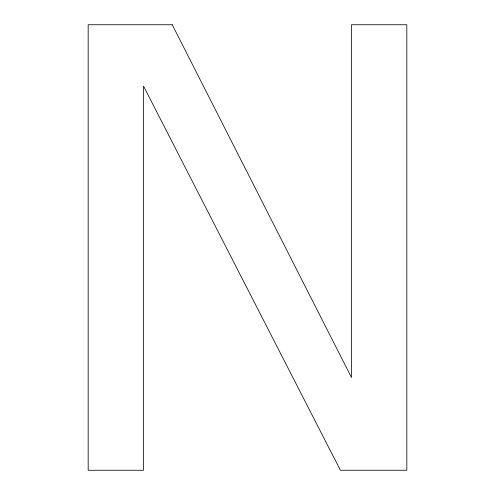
<?xml version="1.0" encoding="UTF-8"?>
<svg xmlns="http://www.w3.org/2000/svg" width="495" height="495" viewBox="0 0 495 495"><rect width="100%" height="100%" fill="white"/><g stroke="black" fill="none" stroke-linecap="round" stroke-linejoin="round"><path stroke-width="0.74" d="M172.254 24.75L88.178 24.75L88.178 470.25L143.531 470.25L143.531 86.087L340.399 470.25L406.822 470.25L406.822 24.75L351.469 24.75L351.469 377.499L172.254 24.75"/></g></svg>
